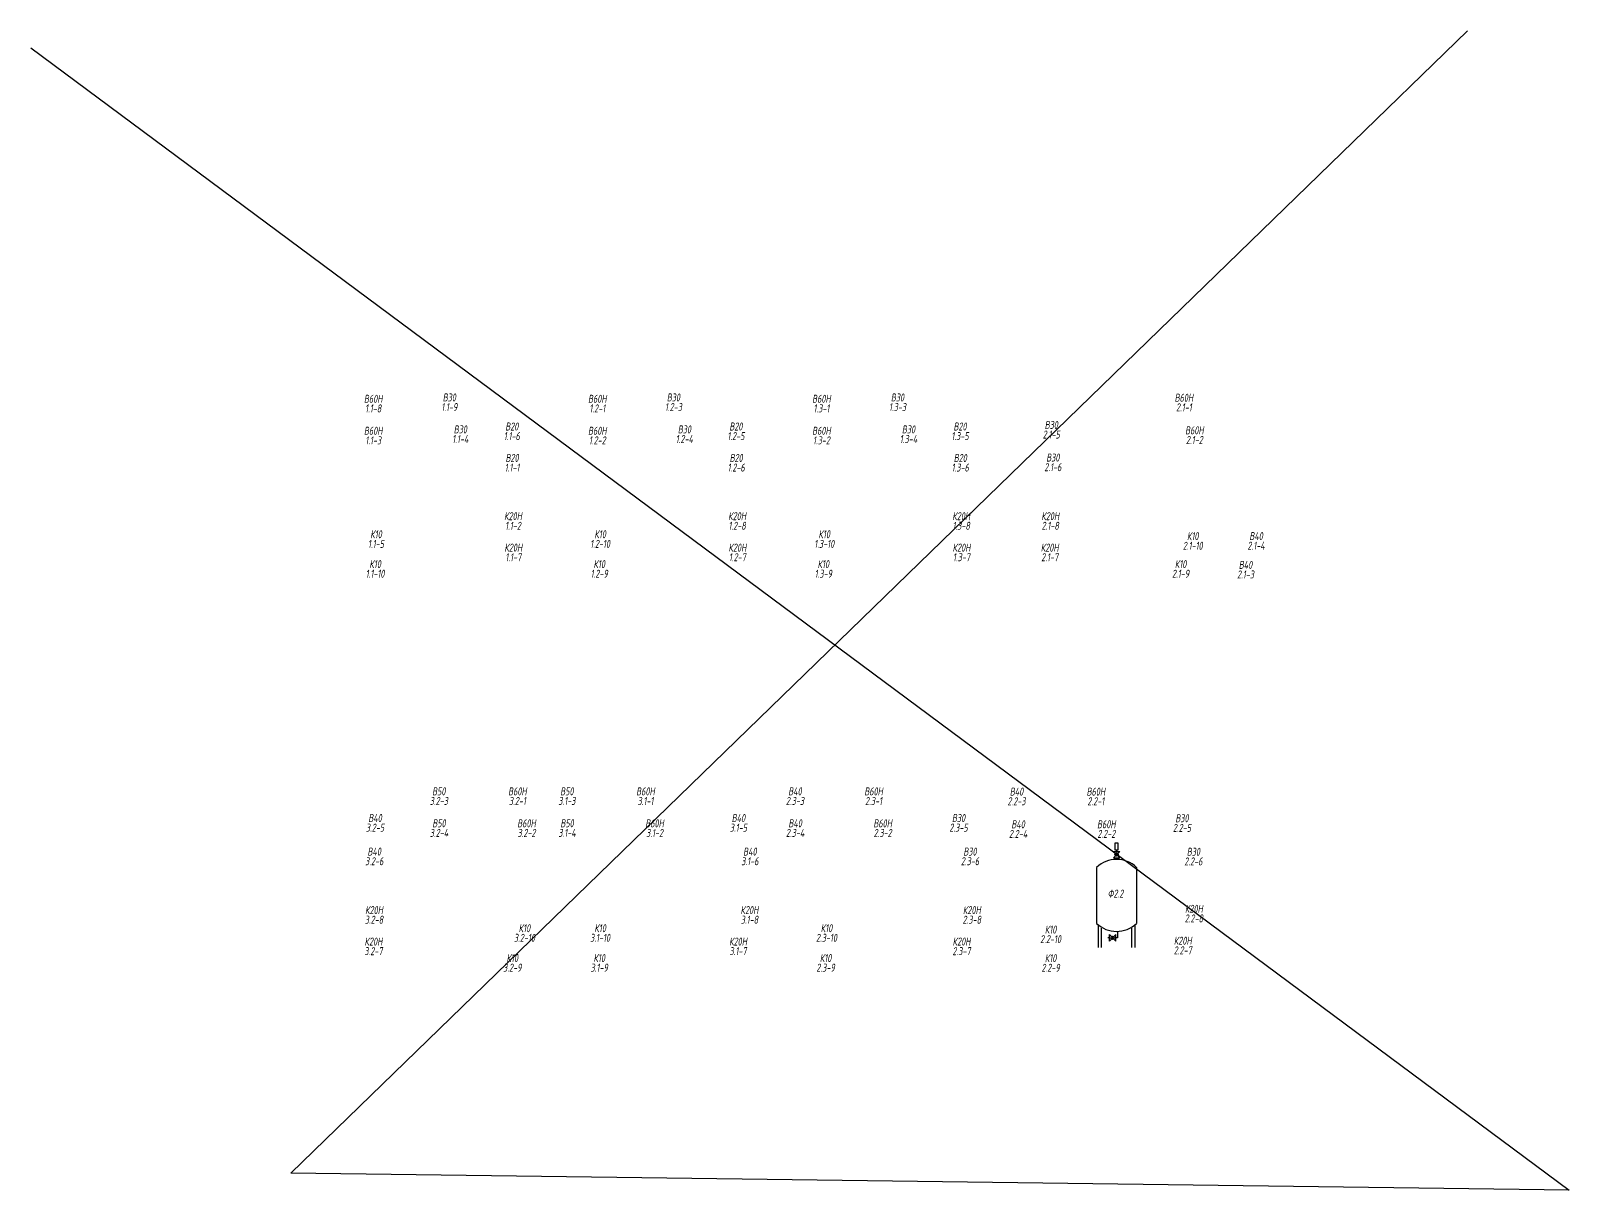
# Model space of a CAD drawing. Header units: millimetres. Extents: x 54840 to 353188, y -9604 to 53001.
# Drawn here: x 305133 to 353188, y 2268 to 38470 of the extents above; entities that cross this region are included whole.
import ezdxf

# ---------------------------------------------------------------- set-up
doc = ezdxf.new("R2010")
doc.units = ezdxf.units.MM
doc.layers.add('1', color=7, linetype='Continuous')
doc.layers.add('Надписи', color=7, linetype='Continuous', true_color=0x93278f)
doc.styles.add('Eskd знаки', font='eskd.shx', dxfattribs={"width": 0.8, "oblique": 10})

msp = doc.modelspace()

# ---------------------------------------------------------------- linework, layer by layer
for p, q in [((338949, 12849), (339149, 12849)), ((339149, 12849), (338949, 12649)), ((338949, 12849), (339149, 12649)), ((338949, 12649), (339149, 12649)), ((339049, 12899), (339049, 12849)), ((339049, 12649), (339049, 12599)), ((338824, 10149), (338774, 10149)), ((338824, 10049), (338824, 10249)), ((338824, 10249), (339024, 10049)), ((338824, 10049), (339024, 10249)), ((339024, 10049), (339024, 10249)), ((339074, 10149), (339024, 10149)), ((339074, 10349), (339074, 10149))]:
    msp.add_line(p, q)
msp.add_lwpolyline([(339099, 13099), (338999, 13099), (338999, 12899), (339099, 12899)], close=True)
for centre in [(339049, 12749), (338924, 10149)]:
    msp.add_circle(centre, 50)
at = {"layer": '1'}
for p, q in [((338424, 12349), (338424, 10599)), ((339674, 12349), (339674, 10599)), ((338474, 10545), (338474, 9849)), ((338574, 9849), (338574, 10449)), ((339524, 9849), (339524, 10449)), ((339624, 10549), (339624, 9849))]:
    msp.add_line(p, q, dxfattribs=at)
for centre, radius, start, end in [((339049, 11693), 906, 46.3972, 133.6028), ((339049, 11254), 905, 226.3426, 313.6574)]:
    msp.add_arc(centre, radius, start, end, dxfattribs=at)
at = {"layer": 'Надписи'}
msp.add_lwpolyline([(305133, 37940), (353188, 2268), (313260, 2798), (350008, 38470)], dxfattribs=at)

# ---------------------------------------------------------------- texts
at = {"ltscale": 15, "insert": (338771, 11654), "char_height": 250, "width": 850, "attachment_point": 1, "style": 'Eskd знаки'}
msp.add_mtext('Ф2.2', dxfattribs=at)
at = {"layer": 'Надписи', "ltscale": 15, "char_height": 250, "width": 850, "attachment_point": 5, "line_spacing_factor": 0.72, "style": 'Eskd знаки'}
for s, insert in [('{\\Feskd|c204;В}60{\\Feskd|c204;Н^J}1.1-8', (315830, 26829)), ('{\\Feskd|c204;В}30^J1.1-9', (318206, 26871)), ('В60Н^J1.2-1', (322830, 26829)), ('В30^J1.2-3', (325206, 26871)), ('В60Н^J1.3-1', (329830, 26829)), ('В30^J1.3-3', (332206, 26871)), ('В60Н^J2.1-1', (341152, 26863)), ('{\\Feskd|c204;В}60{\\Feskd|c204;Н^J}1.1-3', (315830, 25831)), ('В30^J1.1-4', (318550, 25873)), ('{\\Feskd|c204;В}20^J1.1-6', (320159, 25964)), ('В60Н^J1.2-2', (322830, 25831)), ('В30^J1.2-4', (325550, 25873)), ('В20^J1.2-5', (327159, 25964)), ('В60Н^J1.3-2', (329830, 25831)), ('В30^J1.3-4', (332550, 25873)), ('В20^J1.3-5', (334159, 25964)), ('В30^J2.1-5', (337009, 26013)), ('В60Н^J2.1-2', (341480, 25844)), ('{\\Feskd|c204;В}20^J1.1-1', (320167, 24982)), ('В20^J1.2-6', (327167, 24982)), ('В20^J1.3-6', (334167, 24982)), ('В30^J2.1-6', (337059, 24994)), ('{\\Feskd|c204;К}20{\\Feskd|c204;Н^J}1.1-2', (320196, 23164)), ('К20Н^J1.2-8', (327196, 23164)), ('К20Н^J1.3-8', (334196, 23164)), ('К20Н^J2.1-8', (336977, 23164)), ('{\\Feskd|c204;К}10^J1.1-5', (315917, 22599)), ('К10^J1.2-10', (322917, 22599)), ('К10^J1.3-10', (329917, 22599)), ('К10^J2.1-10', (341428, 22540)), ('В40^J2.1-4', (343407, 22542)), ('К20Н^J1.1-7', (320205, 22182)), ('К20Н^J1.2-7', (327205, 22182)), ('К20Н^J1.3-7', (334205, 22182)), ('К20Н^J2.1-7', (336960, 22182)), ('{\\Feskd|c204;К}10^J1.1-10', (315889, 21667)), ('К10^J1.2-9', (322889, 21667)), ('К10^J1.3-9', (329889, 21667)), ('К10^J2.1-9', (341049, 21667)), ('В40^J2.1-3', (343076, 21644)), ('В50^J3.2-3', (317879, 14573)), ('В60Н^J3.2-1', (320334, 14571)), ('В50^J3.1-3', (321879, 14573)), ('В60Н^J3.1-1', (324334, 14571)), ('В40^J2.3-3', (329004, 14573)), ('В60Н^J2.3-1', (331459, 14571)), ('В40^J2.2-3', (335924, 14563)), ('В60Н^J2.2-1', (338402, 14563)), ('В40^J3.2-5', (315887, 13739)), ('В40^J3.1-5', (327238, 13739)), ('В30^J2.3-5', (334113, 13739)), ('В30^J2.2-5', (341092, 13732)), ('В50^J3.2-4', (317884, 13575)), ('В60Н^J3.2-2', (320618, 13573)), ('В50^J3.1-4', (321884, 13575)), ('В60Н^J3.1-2', (324618, 13573)), ('В40^J2.3-4', (329009, 13575)), ('В60Н^J2.3-2', (331743, 13573)), ('В40^J2.2-4', (335973, 13544)), ('В60Н^J2.2-2', (338730, 13544)), ('В40^J3.2-6', (315861, 12690)), ('В40^J3.1-6', (327595, 12690)), ('В30^J2.3-6', (334470, 12690)), ('В30^J2.2-6', (341448, 12685)), ('К20Н^J3.2-8', (315854, 10864)), ('К20Н^J3.1-8', (327581, 10864)), ('К20Н^J2.3-8', (334528, 10864)), ('К20Н^J2.2-8', (341464, 10905)), ('К10^J3.2-10', (320553, 10299)), ('К10^J3.1-10', (322917, 10299)), ('К10^J2.3-10', (329988, 10299)), ('К20Н^J3.2-7', (315837, 9882)), ('К20Н^J3.1-7', (327225, 9882)), ('К20Н^J2.3-7', (334206, 9882)), ('К10^J2.2-10', (336989, 10257)), ('К20Н^J2.2-7', (341117, 9908)), ('К10^J3.2-9', (320174, 9367)), ('К10^J3.1-9', (322889, 9367)), ('К10^J2.3-9', (329960, 9367)), ('К10^J2.2-9', (336989, 9363))]:
    msp.add_mtext(s, dxfattribs=dict(at, insert=insert))

doc.saveas('drawing.dxf')
